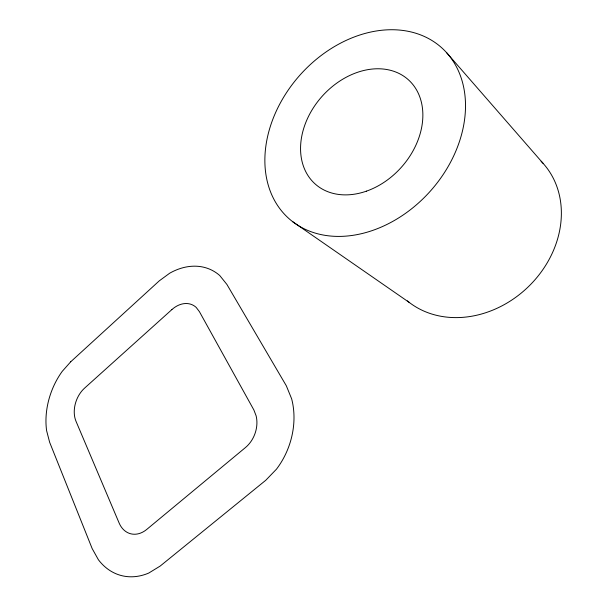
<?xml version="1.0" encoding="UTF-8"?>
<svg xmlns="http://www.w3.org/2000/svg" width="607" height="607" viewBox="0 0 607 607"><rect width="100%" height="100%" fill="white"/><g stroke="black" fill="none" stroke-linecap="round" stroke-linejoin="round"><path stroke-width="0.91" d="M292.657 221.669L409.596 302.673M446.562 52.627A114.579 87.264 -48.2 0 1 375.346 229.461A114.579 87.264 -48.2 0 1 273.674 117.143A114.579 87.264 -48.2 0 1 446.562 52.627L543.037 163.298M541.11 161.25A96.824 81.171 -43.5 0 1 531.421 283.651A96.824 81.171 -43.5 0 1 407.358 300.905M70.723 361.78L62.233 371.355A63.515 45.525 -69.4 0 0 46.61 430.651L49.63 442.253L92.165 548.584L98.402 559.745A68.758 51.527 -74.9 0 0 148.768 573.046L160.202 566.05L265.767 480.274L276.473 469.173A70.086 55.988 -69.6 0 0 291.633 398.784L286.329 385.809L226.912 284.455L219.749 275.532A65.116 48.955 -64.2 0 0 169.656 273.233L159.262 280.859L70.723 361.78M171.88 309.593L84.608 388.108A24.644 17.656 -69.4 0 0 76.034 421.349L119.116 522.999A26.67 19.978 -74.8 0 0 146.742 529.425L245.433 447.564A27.186 21.708 -69.5 0 0 256.124 415.818L253.878 409.983L199.415 311.657L196.19 307.415A25.236 18.961 -64.2 0 0 171.88 309.593M366.431 191.152A69.904 53.181 -48.3 0 0 412.168 83.683A69.904 53.181 -48.3 0 0 306.543 120.679A69.904 53.181 -48.3 0 0 366.431 191.152"/></g></svg>
